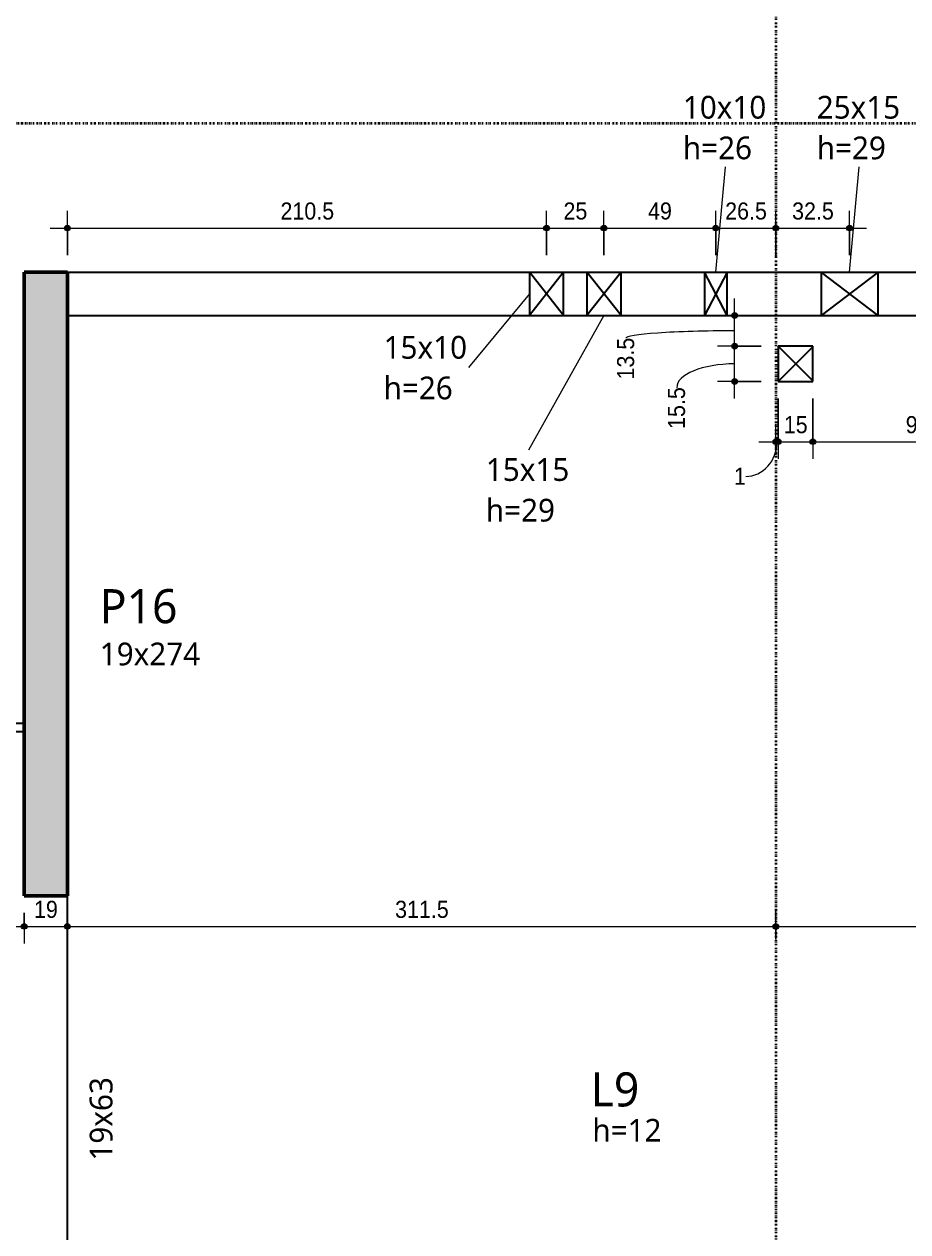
# Model space of a CAD drawing. Header units: centimetres. Extents: x -2198 to 42786, y -3196 to 88064.
# Drawn here: x -82 to 306, y -604 to -73 of the extents above; entities that cross this region are included whole.
import ezdxf

# ---------------------------------------------------------------- set-up
doc = ezdxf.new("R2010")
doc.units = ezdxf.units.CM
doc.linetypes.add('Dash dot', pattern=[1.5875, 0.635, -0.47625, 0, -0.47625])
doc.linetypes.add('Traço', pattern=[0.635, 0.3175, -0.3175])
for name, color, linetype, lineweight in [('A-ANNO-DIMS', 7, 'Continuous', 9), ('A-ANNO-DIMS-50', 7, 'Continuous', 9), ('A-DETL-THIN', 7, 'Continuous', 25), ('A-FLOR', 7, 'Continuous', 25), ('A-FLOR-IDEN', 7, 'Continuous', 9), ('A-GENM', 7, 'Continuous', 25), ('A-GENM-HDLN', 7, 'Traço', 18), ('A-GENM-IDEN', 7, 'Continuous', 9), ('S-BEAM', 7, 'Continuous', 25), ('S-BEAM-HDLN', 7, 'Traço', 25), ('S-BEAM-IDEN', 7, 'Continuous', 9), ('S-COLS', 7, 'Continuous', 25), ('S-COLS-IDEN', 7, 'Continuous', 9), ('S-GRID', 7, 'Continuous', 9)]:
    doc.layers.add(name, color=color, linetype=linetype, lineweight=lineweight)
doc.styles.add('Arial_2', font='arial.ttf', dxfattribs={"width": 0.9, "height": 7.5})
doc.styles.add('Gadugi', font='gadugi.ttf', dxfattribs={"height": 15})
doc.styles.add('Gadugi_1', font='gadugi.ttf', dxfattribs={"height": 10})
doc.dimstyles.new('PED_1_5mm_ESQ', dxfattribs={"dimscale": 30.48, "dimtxt": 7.651945, "dimasz": 0.328084, "dimexe": 0.246063, "dimexo": 0.246063, "dimgap": 0.049213, "dimtad": 1, "dimdec": 1, "dimrnd": 0.5, "dimdsep": 46, "dimtxsty": 'Arial_2', "dimblk1": 'DOTSMALL', "dimblk2": 'DOTSMALL', "dimsah": 1, "dimcen": 0.09, "dimdle": 0.246063, "dimazin": 0, "dimtfac": 1, "dimtdec": 4, "dimtix": 1, "dimtmove": 0, "dimatfit": 3, "dimfxl": 1, "dimtvp": 1, "dimtolj": 1, "dimtzin": 0, "dimarcsym": 2})
doc.dimstyles.new('PED_1_5mm_ESQ_1', dxfattribs={"dimscale": 30.48, "dimtxt": 7.651945, "dimasz": 0.328084, "dimexe": 0.246063, "dimexo": 0.246063, "dimgap": 0.049213, "dimtad": 1, "dimdec": 1, "dimrnd": 0.5, "dimdsep": 46, "dimtxsty": 'Arial_2', "dimblk1": 'DOTSMALL', "dimblk2": 'DOTSMALL', "dimsah": 1, "dimcen": 0.09, "dimdle": 0.246063, "dimazin": 0, "dimtfac": 1, "dimtdec": 4, "dimtix": 1, "dimtmove": 1, "dimatfit": 3, "dimfxl": 1, "dimtvp": 1, "dimtolj": 1, "dimtzin": 0, "dimarcsym": 2})

# ---------------------------------------------------------------- blocks, each defined once
blk = doc.blocks.new('PED_COMPL_ESC_TRIANGULO_CIMA_R00_2019 - 01-3741802-PL E 001 - FORMA DO PAVIMENTO TIPO 1')
at = {"layer": 'S-BEAM'}
for p, q in [((-72.5, 3.9), (-72.5, 0.12)), ((-72.5, 3.9), (72.5, 3.9)), ((72.5, 0), (-72.5, 0))]:
    blk.add_line(p, q, dxfattribs=at)
blk = doc.blocks.new('PED_FURO_RETANGULAR_R04_2020 - 15x10x26-3623036-PL E 001 - FORMA DO PAVIMENTO TIPO 1')
at = {"layer": 'A-GENM-HDLN'}
for p, q in [((-7.5, 9.5), (7.5, -9.5)), ((-7.5, -9.5), (7.5, 9.5)), ((-7.5, -9.5), (-7.5, 9.5)), ((7.5, 9.5), (7.5, -9.5))]:
    blk.add_line(p, q, dxfattribs=at)
blk = doc.blocks.new('PED_FURO_RETANGULAR_R04_2020 - 15x15x29-V1-PL E 001 - FORMA DO PAVIMENTO TIPO 1')
at = {"layer": 'A-GENM-HDLN'}
for p, q in [((-7.5, 9.5), (7.5, -9.5)), ((-7.5, -9.5), (7.5, 9.5)), ((-7.5, -9.5), (-7.5, 9.5)), ((7.5, 9.5), (7.5, -9.5))]:
    blk.add_line(p, q, dxfattribs=at)
blk = doc.blocks.new('PED_FURO_RETANGULAR_R04_2020 - 10x10x26-3623289-PL E 001 - FORMA DO PAVIMENTO TIPO 1')
at = {"layer": 'A-GENM-HDLN'}
for p, q in [((-5, 9.5), (5, -9.5)), ((-5, -9.5), (5, 9.5)), ((-5, -9.5), (-5, 9.5)), ((5, 9.5), (5, -9.5))]:
    blk.add_line(p, q, dxfattribs=at)
blk = doc.blocks.new('PED_FURO_RETANGULAR_R04_2020 - 25x15x29-3618377-PL E 001 - FORMA DO PAVIMENTO TIPO 1')
at = {"layer": 'A-GENM-HDLN'}
for p, q in [((-12.5, -9.5), (-12.5, 9.5)), ((-12.49, 9.5), (12.49, -9.5)), ((-12.49, -9.5), (12.49, 9.5)), ((12.5, 9.5), (12.5, -9.5))]:
    blk.add_line(p, q, dxfattribs=at)
blk = doc.blocks.new('DIMBLOCK57-PL E 001 - FORMA DO PAVIMENTO TIPO 1')
at = {"layer": 'A-ANNO-DIMS-50'}
h = blk.add_hatch(color=256, dxfattribs=at)
edge = h.paths.add_edge_path(flags=0)
edge.add_arc((-82.35, -469.34), 1.25, 0, 360)
h = blk.add_hatch(color=256, dxfattribs=at)
edge = h.paths.add_edge_path(flags=0)
edge.add_arc((-63.35, -469.34), 1.25, 0, 360)
for p, q in [((-82.35, -463.38), (-82.35, -476.84)), ((-82.35, -469.34), (-82.35, -463.38)), ((-63.35, -463.38), (-63.35, -476.84)), ((-63.35, -469.34), (-63.35, -463.38)), ((-89.85, -469.34), (-63.35, -469.34))]:
    blk.add_line(p, q, dxfattribs=at)
for centre in [(-82.35, -469.34), (-63.35, -469.34)]:
    blk.add_circle(centre, 1.25, dxfattribs=at)
at = {"layer": 'A-ANNO-DIMS-50', "color": 0, "insert": (-78.03, -458.1), "char_height": 7.5, "width": 12.4315, "attachment_point": 1, "line_spacing_factor": 0.941778, "style": 'Arial_2'}
blk.add_mtext('19', dxfattribs=at)
blk = doc.blocks.new('_DotSmall')
at = {"color": 0, "linetype": 'ByBlock', "const_width": 0.5}
blk.add_lwpolyline([(-0.0625, 0, 1), (0.0625, 0, 1)], format="xyb", close=True, dxfattribs=at)
blk = doc.blocks.new('DIMBLOCK58-PL E 001 - FORMA DO PAVIMENTO TIPO 1')
at = {"layer": 'A-ANNO-DIMS-50'}
h = blk.add_hatch(color=256, dxfattribs=at)
edge = h.paths.add_edge_path(flags=0)
edge.add_arc((-63.35, -469.34), 1.25, 0, 360)
h = blk.add_hatch(color=256, dxfattribs=at)
edge = h.paths.add_edge_path(flags=0)
edge.add_arc((248.14, -469.34), 1.25, 0, 360)
for p, q in [((-63.35, -463.38), (-63.35, -476.84)), ((-63.35, -469.34), (-63.35, -463.38)), ((248.14, -475.07), (248.14, -461.84)), ((-63.35, -469.34), (248.14, -469.34)), ((248.14, -469.34), (248.14, -475.07))]:
    blk.add_line(p, q, dxfattribs=at)
for centre in [(-63.35, -469.34), (248.14, -469.34)]:
    blk.add_circle(centre, 1.25, dxfattribs=at)
at = {"layer": 'A-ANNO-DIMS-50', "color": 0, "insert": (80.74, -458.1), "char_height": 7.5, "width": 27.9708, "attachment_point": 1, "line_spacing_factor": 0.941778, "style": 'Arial_2'}
blk.add_mtext('311.5', dxfattribs=at)
blk = doc.blocks.new('DIMBLOCK59-PL E 001 - FORMA DO PAVIMENTO TIPO 1')
at = {"layer": 'A-ANNO-DIMS-50'}
h = blk.add_hatch(color=256, dxfattribs=at)
edge = h.paths.add_edge_path(flags=0)
edge.add_arc((248.14, -469.34), 1.25, 0, 360)
h = blk.add_hatch(color=256, dxfattribs=at)
edge = h.paths.add_edge_path(flags=0)
edge.add_arc((442.65, -469.34), 1.25, 0, 360)
for p, q in [((442.65, -396.88), (442.65, -476.84)), ((442.65, -469.34), (442.65, -396.88)), ((248.14, -475.07), (248.14, -461.84)), ((248.14, -469.34), (442.65, -469.34)), ((248.14, -469.34), (248.14, -475.07))]:
    blk.add_line(p, q, dxfattribs=at)
for centre in [(248.14, -469.34), (442.65, -469.34)]:
    blk.add_circle(centre, 1.25, dxfattribs=at)
at = {"layer": 'A-ANNO-DIMS-50', "color": 0, "insert": (333.74, -458.1), "char_height": 7.5, "width": 27.9708, "attachment_point": 1, "line_spacing_factor": 0.941778, "style": 'Arial_2'}
blk.add_mtext('194.5', dxfattribs=at)
blk = doc.blocks.new('DIMBLOCK197-PL E 001 - FORMA DO PAVIMENTO TIPO 1')
at = {"layer": 'A-ANNO-DIMS-50'}
h = blk.add_hatch(color=256, dxfattribs=at)
edge = h.paths.add_edge_path(flags=0)
edge.add_arc((248.14, -256.32), 1.25, 0, 360)
h = blk.add_hatch(color=256, dxfattribs=at)
edge = h.paths.add_edge_path(flags=0)
edge.add_arc((249.21, -256.32), 1.25, 0, 360)
for p, q in [((249.21, -237.38), (249.21, -263.82)), ((249.21, -256.32), (249.21, -237.38)), ((248.14, -262.05), (248.14, -248.82)), ((240.64, -256.32), (249.21, -256.32)), ((248.14, -256.32), (248.14, -262.05))]:
    blk.add_line(p, q, dxfattribs=at)
for centre in [(248.14, -256.32), (249.21, -256.32)]:
    blk.add_circle(centre, 1.25, dxfattribs=at)
blk.add_ellipse((234.88, -256.32), major_axis=(0, 15.3), ratio=0.901552, start_param=3.141593, end_param=4.712389, dxfattribs=at)
at = {"layer": 'A-ANNO-DIMS-50', "color": 0, "insert": (229.7, -267.77), "char_height": 7.5, "width": 6.2157, "attachment_point": 1, "line_spacing_factor": 0.941778, "style": 'Arial_2'}
blk.add_mtext('1', dxfattribs=at)
blk = doc.blocks.new('DIMBLOCK198-PL E 001 - FORMA DO PAVIMENTO TIPO 1')
at = {"layer": 'A-ANNO-DIMS-50'}
h = blk.add_hatch(color=256, dxfattribs=at)
edge = h.paths.add_edge_path(flags=0)
edge.add_arc((249.21, -256.32), 1.25, 0, 360)
h = blk.add_hatch(color=256, dxfattribs=at)
edge = h.paths.add_edge_path(flags=0)
edge.add_arc((264.43, -256.32), 1.25, 0, 360)
for p, q in [((249.21, -237.38), (249.21, -263.82)), ((249.21, -256.32), (249.21, -237.38)), ((264.43, -237.38), (264.43, -263.82)), ((264.43, -256.32), (264.43, -237.38)), ((249.21, -256.32), (264.43, -256.32))]:
    blk.add_line(p, q, dxfattribs=at)
for centre in [(249.21, -256.32), (264.43, -256.32)]:
    blk.add_circle(centre, 1.25, dxfattribs=at)
at = {"layer": 'A-ANNO-DIMS-50', "color": 0, "insert": (251.64, -245.08), "char_height": 7.5, "width": 12.4315, "attachment_point": 1, "line_spacing_factor": 0.941778, "style": 'Arial_2'}
blk.add_mtext('15', dxfattribs=at)
blk = doc.blocks.new('DIMBLOCK199-PL E 001 - FORMA DO PAVIMENTO TIPO 1')
at = {"layer": 'A-ANNO-DIMS-50'}
h = blk.add_hatch(color=256, dxfattribs=at)
edge = h.paths.add_edge_path(flags=0)
edge.add_arc((264.43, -256.32), 1.25, 0, 360)
h = blk.add_hatch(color=256, dxfattribs=at)
edge = h.paths.add_edge_path(flags=0)
edge.add_arc((356.42, -256.32), 1.25, 0, 360)
for p, q in [((264.43, -237.38), (264.43, -263.82)), ((264.43, -256.32), (264.43, -237.38)), ((356.42, -237.38), (356.42, -263.82)), ((356.42, -256.32), (356.42, -237.38)), ((264.43, -256.32), (356.42, -256.32))]:
    blk.add_line(p, q, dxfattribs=at)
for centre in [(264.43, -256.32), (356.42, -256.32)]:
    blk.add_circle(centre, 1.25, dxfattribs=at)
at = {"layer": 'A-ANNO-DIMS-50', "color": 0, "insert": (305.25, -245.08), "char_height": 7.5, "width": 12.4315, "attachment_point": 1, "line_spacing_factor": 0.941778, "style": 'Arial_2'}
blk.add_mtext('92', dxfattribs=at)
blk = doc.blocks.new('DIMBLOCK201-PL E 001 - FORMA DO PAVIMENTO TIPO 1')
at = {"layer": 'A-ANNO-DIMS-50'}
h = blk.add_hatch(color=256, dxfattribs=at)
edge = h.paths.add_edge_path(flags=0)
edge.add_arc((230.04, -214.34), 1.25, 0, 360)
h = blk.add_hatch(color=256, dxfattribs=at)
edge = h.paths.add_edge_path(flags=0)
edge.add_arc((230.04, -229.88), 1.25, 0, 360)
for p, q in [((241.71, -214.34), (222.54, -214.34)), ((230.04, -237.38), (230.04, -214.34)), ((230.04, -214.34), (241.71, -214.34)), ((241.71, -229.88), (222.54, -229.88)), ((230.04, -229.88), (241.71, -229.88))]:
    blk.add_line(p, q, dxfattribs=at)
for centre in [(230.04, -214.34), (230.04, -229.88)]:
    blk.add_circle(centre, 1.25, dxfattribs=at)
blk.add_ellipse((230.04, -232.59), major_axis=(-25.48, 0), ratio=0.411165, start_param=4.712389, end_param=6.283185, dxfattribs=at)
at = {"layer": 'A-ANNO-DIMS-50', "color": 0, "insert": (200.71, -250.72), "char_height": 7.5, "width": 21.7551, "attachment_point": 1, "rotation": 90, "line_spacing_factor": 0.941778, "style": 'Arial_2'}
blk.add_mtext('15.5', dxfattribs=at)
blk = doc.blocks.new('DIMBLOCK202-PL E 001 - FORMA DO PAVIMENTO TIPO 1')
at = {"layer": 'A-ANNO-DIMS-50'}
h = blk.add_hatch(color=256, dxfattribs=at)
edge = h.paths.add_edge_path(flags=0)
edge.add_arc((230.04, -200.88), 1.25, 0, 360)
h = blk.add_hatch(color=256, dxfattribs=at)
edge = h.paths.add_edge_path(flags=0)
edge.add_arc((230.04, -214.34), 1.25, 0, 360)
for p, q in [((230.04, -214.34), (230.04, -193.38)), ((235.78, -200.88), (222.54, -200.88)), ((230.04, -200.88), (235.78, -200.88)), ((241.71, -214.34), (222.54, -214.34)), ((230.04, -214.34), (241.71, -214.34))]:
    blk.add_line(p, q, dxfattribs=at)
for centre in [(230.04, -200.88), (230.04, -214.34)]:
    blk.add_circle(centre, 1.25, dxfattribs=at)
blk.add_ellipse((230.04, -210.86), major_axis=(47.84, 0), ratio=0.06802, start_param=1.570796, end_param=3.141593, dxfattribs=at)
at = {"layer": 'A-ANNO-DIMS-50', "color": 0, "insert": (178.35, -228.99), "char_height": 7.5, "width": 21.7551, "attachment_point": 1, "rotation": 90, "line_spacing_factor": 0.941778, "style": 'Arial_2'}
blk.add_mtext('13.5', dxfattribs=at)
blk = doc.blocks.new('DIMBLOCK203-PL E 001 - FORMA DO PAVIMENTO TIPO 1')
at = {"layer": 'A-ANNO-DIMS-50'}
h = blk.add_hatch(color=256, dxfattribs=at)
edge = h.paths.add_edge_path(flags=0)
edge.add_arc((-63.35, -162.42), 1.25, 0, 360)
h = blk.add_hatch(color=256, dxfattribs=at)
edge = h.paths.add_edge_path(flags=0)
edge.add_arc((147.35, -162.42), 1.25, 0, 360)
for p, q in [((-63.35, -174.38), (-63.35, -154.92)), ((147.35, -174.38), (147.35, -154.92)), ((-70.85, -162.42), (147.35, -162.42)), ((-63.35, -162.42), (-63.35, -174.38)), ((147.35, -162.42), (147.35, -174.38))]:
    blk.add_line(p, q, dxfattribs=at)
for centre in [(-63.35, -162.42), (147.35, -162.42)]:
    blk.add_circle(centre, 1.25, dxfattribs=at)
at = {"layer": 'A-ANNO-DIMS-50', "color": 0, "insert": (30.35, -151.18), "char_height": 7.5, "width": 27.9708, "attachment_point": 1, "line_spacing_factor": 0.941778, "style": 'Arial_2'}
blk.add_mtext('210.5', dxfattribs=at)
blk = doc.blocks.new('DIMBLOCK204-PL E 001 - FORMA DO PAVIMENTO TIPO 1')
at = {"layer": 'A-ANNO-DIMS-50'}
h = blk.add_hatch(color=256, dxfattribs=at)
edge = h.paths.add_edge_path(flags=0)
edge.add_arc((147.35, -162.42), 1.25, 0, 360)
h = blk.add_hatch(color=256, dxfattribs=at)
edge = h.paths.add_edge_path(flags=0)
edge.add_arc((172.57, -162.42), 1.25, 0, 360)
for p, q in [((147.35, -174.38), (147.35, -154.92)), ((172.57, -174.38), (172.57, -154.92)), ((147.35, -162.42), (172.57, -162.42)), ((147.35, -162.42), (147.35, -174.38)), ((172.57, -162.42), (172.57, -174.38))]:
    blk.add_line(p, q, dxfattribs=at)
for centre in [(147.35, -162.42), (172.57, -162.42)]:
    blk.add_circle(centre, 1.25, dxfattribs=at)
at = {"layer": 'A-ANNO-DIMS-50', "color": 0, "insert": (154.78, -151.18), "char_height": 7.5, "width": 12.4315, "attachment_point": 1, "line_spacing_factor": 0.941778, "style": 'Arial_2'}
blk.add_mtext('25', dxfattribs=at)
blk = doc.blocks.new('DIMBLOCK205-PL E 001 - FORMA DO PAVIMENTO TIPO 1')
at = {"layer": 'A-ANNO-DIMS-50'}
h = blk.add_hatch(color=256, dxfattribs=at)
edge = h.paths.add_edge_path(flags=0)
edge.add_arc((172.57, -162.42), 1.25, 0, 360)
h = blk.add_hatch(color=256, dxfattribs=at)
edge = h.paths.add_edge_path(flags=0)
edge.add_arc((221.71, -162.42), 1.25, 0, 360)
for p, q in [((172.57, -174.38), (172.57, -154.92)), ((221.71, -174.38), (221.71, -154.92)), ((172.57, -162.42), (221.71, -162.42)), ((172.57, -162.42), (172.57, -174.38)), ((221.71, -162.42), (221.71, -174.38))]:
    blk.add_line(p, q, dxfattribs=at)
for centre in [(172.57, -162.42), (221.71, -162.42)]:
    blk.add_circle(centre, 1.25, dxfattribs=at)
at = {"layer": 'A-ANNO-DIMS-50', "color": 0, "insert": (191.96, -151.18), "char_height": 7.5, "width": 12.4315, "attachment_point": 1, "line_spacing_factor": 0.941778, "style": 'Arial_2'}
blk.add_mtext('49', dxfattribs=at)
blk = doc.blocks.new('DIMBLOCK206-PL E 001 - FORMA DO PAVIMENTO TIPO 1')
at = {"layer": 'A-ANNO-DIMS-50'}
h = blk.add_hatch(color=256, dxfattribs=at)
edge = h.paths.add_edge_path(flags=0)
edge.add_arc((221.71, -162.42), 1.25, 0, 360)
h = blk.add_hatch(color=256, dxfattribs=at)
edge = h.paths.add_edge_path(flags=0)
edge.add_arc((248.14, -162.42), 1.25, 0, 360)
for p, q in [((221.71, -174.38), (221.71, -154.92)), ((248.14, -174.99), (248.14, -154.92)), ((221.71, -162.42), (248.14, -162.42)), ((221.71, -162.42), (221.71, -174.38)), ((248.14, -162.42), (248.14, -174.99))]:
    blk.add_line(p, q, dxfattribs=at)
for centre in [(221.71, -162.42), (248.14, -162.42)]:
    blk.add_circle(centre, 1.25, dxfattribs=at)
at = {"layer": 'A-ANNO-DIMS-50', "color": 0, "insert": (225.86, -151.18), "char_height": 7.5, "width": 21.7551, "attachment_point": 1, "line_spacing_factor": 0.941778, "style": 'Arial_2'}
blk.add_mtext('26.5', dxfattribs=at)
blk = doc.blocks.new('DIMBLOCK207-PL E 001 - FORMA DO PAVIMENTO TIPO 1')
at = {"layer": 'A-ANNO-DIMS-50'}
h = blk.add_hatch(color=256, dxfattribs=at)
edge = h.paths.add_edge_path(flags=0)
edge.add_arc((248.14, -162.42), 1.25, 0, 360)
h = blk.add_hatch(color=256, dxfattribs=at)
edge = h.paths.add_edge_path(flags=0)
edge.add_arc((280.57, -162.42), 1.25, 0, 360)
for p, q in [((248.14, -174.99), (248.14, -154.92)), ((280.57, -174.38), (280.57, -154.92)), ((248.14, -162.42), (288.07, -162.42)), ((248.14, -162.42), (248.14, -174.99)), ((280.57, -162.42), (280.57, -174.38))]:
    blk.add_line(p, q, dxfattribs=at)
for centre in [(248.14, -162.42), (280.57, -162.42)]:
    blk.add_circle(centre, 1.25, dxfattribs=at)
at = {"layer": 'A-ANNO-DIMS-50', "color": 0, "insert": (255.29, -151.18), "char_height": 7.5, "width": 21.7551, "attachment_point": 1, "line_spacing_factor": 0.941778, "style": 'Arial_2'}
blk.add_mtext('32.5', dxfattribs=at)

msp = doc.modelspace()

# ---------------------------------------------------------------- hatches: boundary and pattern name
at = {"layer": 'S-COLS', "true_color": 0x808080}
msp.add_hatch(color=8, dxfattribs=at).paths.add_polyline_path([(-63.35, -455.88), (-63.35, -181.88), (-82.35, -181.88), (-82.35, -455.88)], flags=0)

# ---------------------------------------------------------------- linework, layer by layer
at = {"layer": 'A-DETL-THIN'}
for p, q in [((154.85, -200.88), (139.85, -181.88)), ((154.85, -181.88), (139.85, -200.88)), ((180.07, -200.88), (165.07, -181.88)), ((180.07, -181.88), (165.07, -200.88)), ((226.71, -200.88), (216.71, -181.88)), ((226.71, -181.88), (216.71, -200.88)), ((293.07, -181.88), (268.07, -200.88)), ((293.07, -200.88), (268.07, -181.88)), ((249.21, -214.34), (264.43, -229.56)), ((249.21, -229.88), (264.43, -214.66))]:
    msp.add_line(p, q, dxfattribs=at)
at = {"layer": 'A-FLOR'}
for p, q in [((264.43, -214.34), (249.21, -214.34)), ((249.21, -214.34), (249.21, -229.88)), ((264.43, -229.88), (264.43, -214.34)), ((249.21, -229.88), (264.43, -229.88))]:
    msp.add_line(p, q, dxfattribs=at)
at = {"layer": 'A-GENM-IDEN'}
for p, q in [((221.71, -181.88), (225.96, -135.49)), ((280.57, -181.88), (284.82, -135.49)), ((139.85, -191.38), (113.09, -223.65)), ((172.57, -200.88), (139.34, -260))]:
    msp.add_line(p, q, dxfattribs=at)
at = {"layer": 'S-BEAM'}
for p, q in [((-63.35, -181.88), (442.65, -181.88)), ((-63.35, -200.88), (442.65, -200.88)), ((-63.35, -731.83), (-63.35, -455.88))]:
    msp.add_line(p, q, dxfattribs=at)
at = {"layer": 'S-BEAM-HDLN', "linetype": 'Continuous'}
for p, q in [((139.85, -181.88), (139.85, -200.88)), ((154.85, -200.88), (154.85, -181.88)), ((165.07, -181.88), (165.07, -200.88)), ((180.07, -200.88), (180.07, -181.88)), ((216.71, -181.88), (216.71, -200.88)), ((226.71, -200.88), (226.71, -181.88)), ((268.07, -181.88), (268.07, -200.88)), ((293.07, -200.88), (293.07, -181.88))]:
    msp.add_line(p, q, dxfattribs=at)
at = {"layer": 'S-COLS', "lineweight": 50}
for p, q in [((-82.35, -455.88), (-82.35, -181.88)), ((-82.35, -181.88), (-63.35, -181.88)), ((-63.35, -181.88), (-63.35, -455.88)), ((-63.35, -455.88), (-82.35, -455.88))]:
    msp.add_line(p, q, dxfattribs=at)
at = {"layer": 'S-GRID', "color": 40, "linetype": 'Dash dot', "lineweight": 35, "true_color": 0xffc000}
msp.add_line((248.14, 994.48), (248.14, -1126.27), dxfattribs=at)
at = {"layer": 'S-GRID', "color": 152, "linetype": 'Dash dot', "lineweight": 35, "true_color": 0x0070c0}
msp.add_line((1641.66, -116.45), (-2132.88, -116.45), dxfattribs=at)

# ---------------------------------------------------------------- block references
at = {"layer": 'A-GENM', "linetype": 'Traço', "lineweight": 18, "rotation": 180}
for name, p in [('PED_FURO_RETANGULAR_R04_2020 - 15x10x26-3623036-PL E 001 - FORMA DO PAVIMENTO TIPO 1', (147.35, -191.38)), ('PED_FURO_RETANGULAR_R04_2020 - 15x15x29-V1-PL E 001 - FORMA DO PAVIMENTO TIPO 1', (172.57, -191.38)), ('PED_FURO_RETANGULAR_R04_2020 - 10x10x26-3623289-PL E 001 - FORMA DO PAVIMENTO TIPO 1', (221.71, -191.38)), ('PED_FURO_RETANGULAR_R04_2020 - 25x15x29-3618377-PL E 001 - FORMA DO PAVIMENTO TIPO 1', (280.57, -191.38))]:
    msp.add_blockref(name, p, dxfattribs=at)
at = {"layer": 'S-BEAM'}
msp.add_blockref('PED_COMPL_ESC_TRIANGULO_CIMA_R00_2019 - 01-3741802-PL E 001 - FORMA DO PAVIMENTO TIPO 1', (-154.85, -383.88), dxfattribs=at)

# ---------------------------------------------------------------- texts
at = {"layer": 'A-FLOR-IDEN', "attachment_point": 1}
for s, insert, char_height, width, style in [('L9', (166.69, -533.48), 15, 26.0548, 'Gadugi'), ('h=12', (167.47, -553.96), 10, 39.6835, 'Gadugi_1')]:
    msp.add_mtext(s, dxfattribs=dict(at, insert=insert, char_height=char_height, width=width, style=style))
at = {"layer": 'A-GENM-IDEN', "char_height": 10, "attachment_point": 1, "style": 'Gadugi_1'}
for s, insert, width in [('10x10', (207.26, -104.34), 44.8945), ('25x15', (266.12, -104.34), 44.8945), ('h=26', (207.26, -122.2), 39.6835), ('h=29', (266.12, -122.2), 39.6835), ('15x10', (75.69, -209.85), 44.8945), ('h=26', (75.69, -227.71), 39.6835), ('15x15', (120.64, -263.56), 44.8945), ('h=29', (120.64, -281.42), 39.6835)]:
    msp.add_mtext(s, dxfattribs=dict(at, insert=insert, width=width))
at = {"layer": 'S-BEAM-IDEN', "insert": (-53.52, -572.29), "char_height": 10, "width": 44.8945, "attachment_point": 1, "rotation": 90, "style": 'Gadugi_1'}
msp.add_mtext('19x63', dxfattribs=at)
at = {"layer": 'S-COLS-IDEN', "attachment_point": 1}
for s, insert, char_height, width, style in [('P16', (-49.11, -321.12), 15, 42.4894, 'Gadugi'), ('19x274', (-49.11, -344.61), 10, 54.1139, 'Gadugi_1')]:
    msp.add_mtext(s, dxfattribs=dict(at, insert=insert, char_height=char_height, width=width, style=style))

# ---------------------------------------------------------------- dimensions: what is measured, and where the dimension line sits
at = {"layer": 'A-ANNO-DIMS'}
for base, p1, p2, override, picture, middle in [((147.35, -162.42), (-63.35, -181.88), (147.35, -181.88), {"dimpost": '<>', "dimfxl": 210.700268}, 'DIMBLOCK203-PL E 001 - FORMA DO PAVIMENTO TIPO 1', (42, -157.09)), ((172.57, -162.42), (147.35, -181.88), (172.57, -181.88), {"dimpost": '<>', "dimfxl": 25.216963}, 'DIMBLOCK204-PL E 001 - FORMA DO PAVIMENTO TIPO 1', (159.96, -157.09)), ((221.71, -162.42), (172.57, -181.88), (221.71, -181.88), {"dimpost": '<>', "dimfxl": 49.143892}, 'DIMBLOCK205-PL E 001 - FORMA DO PAVIMENTO TIPO 1', (197.14, -157.09)), ((248.14, -162.42), (221.71, -181.88), (248.14, -167.49), {"dimpost": '<>', "dimfxl": 30.092862}, 'DIMBLOCK206-PL E 001 - FORMA DO PAVIMENTO TIPO 1', (234.93, -157.09)), ((280.57, -162.42), (248.14, -167.49), (280.57, -181.88), {"dimpost": '<>', "dimfxl": 35.479008}, 'DIMBLOCK207-PL E 001 - FORMA DO PAVIMENTO TIPO 1', (264.35, -157.08)), ((264.43, -256.32), (249.21, -229.88), (264.43, -229.88), {"dimpost": '<>', "dimfxl": 15.220329}, 'DIMBLOCK198-PL E 001 - FORMA DO PAVIMENTO TIPO 1', (256.82, -250.99)), ((356.42, -256.32), (264.43, -229.88), (356.42, -229.88), {"dimpost": '<>', "dimfxl": 91.995579}, 'DIMBLOCK199-PL E 001 - FORMA DO PAVIMENTO TIPO 1', (310.43, -250.99)), ((442.65, -469.34), (248.14, -467.57), (442.65, -389.38), {"dimpost": '<>', "dimfxl": 209.636337}, 'DIMBLOCK59-PL E 001 - FORMA DO PAVIMENTO TIPO 1', (345.39, -464.01)), ((-63.35, -469.34), (-82.35, -455.88), (-63.35, -455.88), {"dimpost": '<>', "dimfxl": 19}, 'DIMBLOCK57-PL E 001 - FORMA DO PAVIMENTO TIPO 1', (-72.85, -464.01)), ((248.14, -469.34), (-63.35, -455.88), (248.14, -467.57), {"dimpost": '<>', "dimfxl": 311.708196}, 'DIMBLOCK58-PL E 001 - FORMA DO PAVIMENTO TIPO 1', (92.4, -464.01))]:
    dim = msp.add_linear_dim(base=base, p1=p1, p2=p2, dimstyle='PED_1_5mm_ESQ', override=override, dxfattribs=at)
    dim.commit()
    dim.dimension.update_dxf_attribs({"geometry": picture, "text_midpoint": middle})
for base, p1, p2, override, picture, middle in [((230.04, -200.88), (249.21, -214.34), (228.28, -200.88), {"dimpost": '<>', "dimfxl": 24.886307}, 'DIMBLOCK202-PL E 001 - FORMA DO PAVIMENTO TIPO 1', (183.35, -218.12)), ((230.04, -214.34), (249.21, -229.88), (249.21, -214.34), {"dimpost": '<>', "dimfxl": 15.539796}, 'DIMBLOCK201-PL E 001 - FORMA DO PAVIMENTO TIPO 1', (205.71, -239.84))]:
    dim = msp.add_linear_dim(base=base, p1=p1, p2=p2, angle=90, dimstyle='PED_1_5mm_ESQ_1', override=override, dxfattribs=at)
    dim.commit()
    dim.dimension.update_dxf_attribs({"geometry": picture, "text_midpoint": middle, "dimtype": 160, "text_rotation": 90})
dim = msp.add_linear_dim(base=(249.21, -256.32), p1=(248.14, -254.55), p2=(249.21, -229.88), dimstyle='PED_1_5mm_ESQ_1', override={"dimpost": '<>', "dimfxl": 24.690163}, dxfattribs=at)
dim.commit()
dim.dimension.update_dxf_attribs({"geometry": 'DIMBLOCK197-PL E 001 - FORMA DO PAVIMENTO TIPO 1', "text_midpoint": (232.81, -272.77), "dimtype": 160})

doc.saveas('drawing.dxf')
